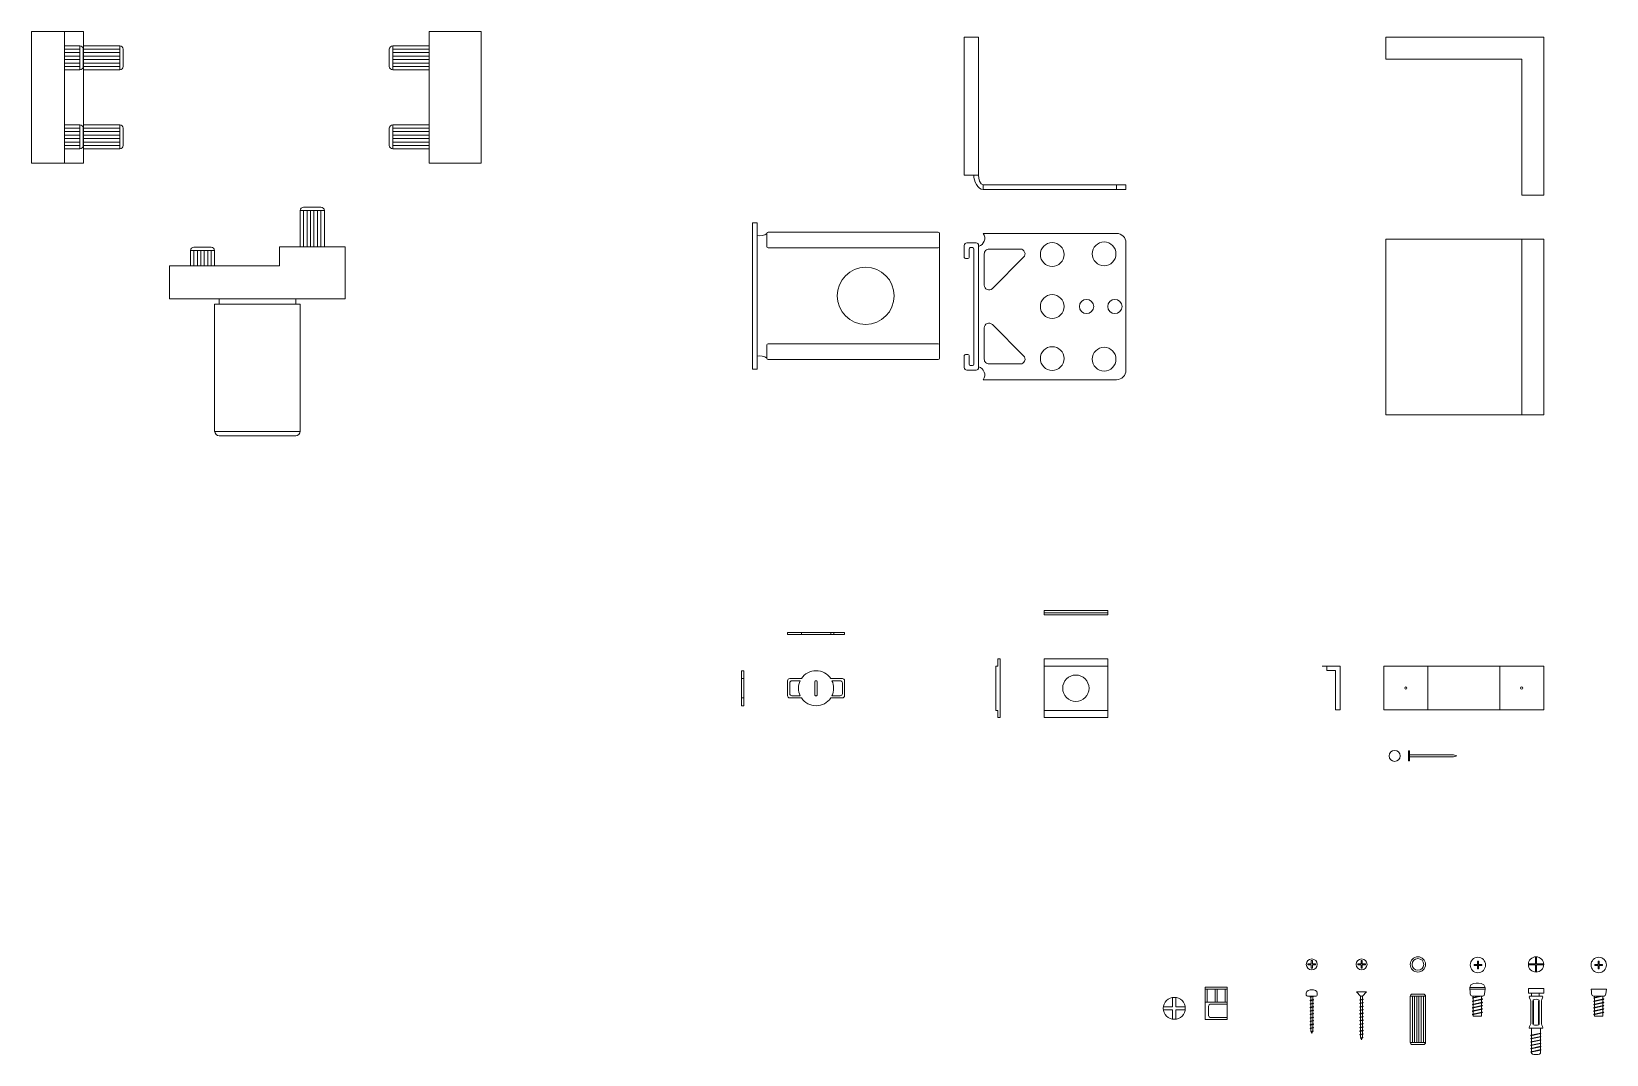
# Model space of a CAD drawing. Header units: millimetres. Extents: x 2339 to 3530, y 1636 to 3456.
# Drawn here: x 2445.4 to 2517.2, y 2128.6 to 2175.2 of the extents above; entities that cross this region are included whole.
import ezdxf

# ---------------------------------------------------------------- set-up
doc = ezdxf.new("R2010")
doc.units = ezdxf.units.MM
for name, color, linetype, lineweight in [('A-FURN', 8, 'Continuous', 18), ('STRUTTURA', 4, 'Continuous', 18), ('viti', 2, 'Continuous', 18)]:
    doc.layers.add(name, color=color, linetype=linetype, lineweight=lineweight)

# ---------------------------------------------------------------- blocks, each defined once
blk = doc.blocks.new('weg')
at = {"layer": 'viti'}
for p, q in [((2744.844, 1011.151), (2743.844, 1011.151)), ((2743.844, 1011.151), (2743.844, 1009.677)), ((2744.844, 1011.06), (2743.844, 1011.06)), ((2743.934, 1010.458), (2743.934, 1011.06)), ((2744.299, 1010.458), (2744.299, 1011.06)), ((2744.389, 1011.06), (2744.389, 1010.458)), ((2744.754, 1010.458), (2744.754, 1011.06)), ((2744.844, 1009.677), (2744.844, 1011.151)), ((2744.844, 1011.151), (2744.844, 1011.06)), ((2743.844, 1010.458), (2744.844, 1010.458)), ((2743.996, 1009.84), (2743.993, 1010.285)), ((2744.075, 1010.367), (2744.844, 1010.367)), ((2743.844, 1009.677), (2744.844, 1009.677)), ((2744.074, 1009.767), (2744.844, 1009.767))]:
    blk.add_line(p, q, dxfattribs=at)
for points in [[(2743.993, 1010.285), (2743.992, 1010.324), (2744.036, 1010.367), (2744.075, 1010.367)], [(2744.075, 1009.767), (2744.036, 1009.767), (2743.993, 1009.811), (2743.996, 1009.85)]]:
    blk.add_open_spline(points, degree=3, dxfattribs=at)

msp = doc.modelspace()

# ---------------------------------------------------------------- linework, layer by layer
at = {"layer": 'STRUTTURA'}
for p, q in [((2463.56, 2175.239), (2463.56, 2169.239)), ((2465.931, 2175.239), (2463.56, 2175.239)), ((2465.931, 2169.239), (2465.931, 2175.239)), ((2487.958, 2174.978), (2488.608, 2174.978)), ((2487.958, 2174.978), (2487.958, 2168.691)), ((2488.391, 2174.978), (2488.608, 2174.978)), ((2488.608, 2174.978), (2488.608, 2168.691)), ((2507.169, 2174.978), (2514.369, 2174.978)), ((2447.641, 2174.591), (2446.935, 2174.591)), ((2446.935, 2174.434), (2447.641, 2174.434)), ((2447.641, 2174.434), (2446.935, 2174.434)), ((2447.641, 2174.276), (2446.935, 2174.276)), ((2446.935, 2174.276), (2447.641, 2174.276)), ((2446.935, 2174.118), (2447.641, 2174.118)), ((2447.641, 2174.118), (2446.935, 2174.118)), ((2447.641, 2174.591), (2447.641, 2173.488)), ((2449.462, 2174.591), (2447.807, 2174.591)), ((2449.462, 2174.434), (2447.807, 2174.434)), ((2447.807, 2174.276), (2449.462, 2174.276)), ((2449.462, 2174.118), (2447.807, 2174.118)), ((2449.462, 2174.591), (2449.462, 2173.488)), ((2449.619, 2173.648), (2449.619, 2174.434)), ((2449.619, 2174.434), (2449.619, 2174.434)), ((2461.747, 2174.431), (2461.747, 2173.645)), ((2461.905, 2173.488), (2461.905, 2174.591)), ((2461.905, 2174.591), (2463.56, 2174.591)), ((2463.56, 2174.434), (2461.905, 2174.434)), ((2461.905, 2174.276), (2463.56, 2174.276)), ((2463.56, 2174.118), (2461.905, 2174.118)), ((2447.641, 2173.961), (2446.935, 2173.961)), ((2446.935, 2173.961), (2447.641, 2173.961)), ((2446.935, 2173.803), (2447.641, 2173.803)), ((2447.641, 2173.803), (2446.935, 2173.803)), ((2447.641, 2173.645), (2446.935, 2173.645)), ((2446.935, 2173.645), (2447.641, 2173.645)), ((2447.641, 2173.488), (2446.935, 2173.488)), ((2447.807, 2173.961), (2449.462, 2173.961)), ((2449.462, 2173.803), (2447.807, 2173.803)), ((2447.807, 2173.645), (2449.462, 2173.645)), ((2449.462, 2173.488), (2447.807, 2173.488)), ((2461.747, 2173.645), (2461.747, 2173.645)), ((2461.905, 2173.961), (2463.56, 2173.961)), ((2463.56, 2173.803), (2461.905, 2173.803)), ((2461.905, 2173.645), (2463.56, 2173.645)), ((2461.905, 2173.488), (2463.56, 2173.488)), ((2447.641, 2170.991), (2446.935, 2170.991)), ((2446.935, 2170.834), (2447.641, 2170.834)), ((2447.641, 2170.834), (2446.935, 2170.834)), ((2447.641, 2170.676), (2446.935, 2170.676)), ((2446.935, 2170.676), (2447.641, 2170.676)), ((2446.935, 2170.518), (2447.641, 2170.518)), ((2447.641, 2170.518), (2446.935, 2170.518)), ((2447.641, 2170.991), (2447.641, 2169.888)), ((2447.798, 2170.048), (2447.798, 2170.834)), ((2447.798, 2170.834), (2447.798, 2170.834)), ((2449.462, 2170.991), (2447.807, 2170.991)), ((2449.462, 2170.834), (2447.807, 2170.834)), ((2447.807, 2170.676), (2449.462, 2170.676)), ((2449.462, 2170.518), (2447.807, 2170.518)), ((2449.462, 2170.991), (2449.462, 2169.888)), ((2449.619, 2170.048), (2449.619, 2170.834)), ((2449.619, 2170.834), (2449.619, 2170.834)), ((2461.747, 2170.831), (2461.747, 2170.045)), ((2461.905, 2169.888), (2461.905, 2170.991)), ((2461.905, 2170.991), (2463.56, 2170.991)), ((2463.56, 2170.834), (2461.905, 2170.834)), ((2461.905, 2170.676), (2463.56, 2170.676)), ((2463.56, 2170.518), (2461.905, 2170.518)), ((2447.641, 2170.361), (2446.935, 2170.361)), ((2446.935, 2170.361), (2447.641, 2170.361)), ((2446.935, 2170.203), (2447.641, 2170.203)), ((2447.641, 2170.203), (2446.935, 2170.203)), ((2447.641, 2170.045), (2446.935, 2170.045)), ((2446.935, 2170.045), (2447.641, 2170.045)), ((2447.641, 2169.888), (2446.935, 2169.888)), ((2447.807, 2170.361), (2449.462, 2170.361)), ((2449.462, 2170.203), (2447.807, 2170.203)), ((2447.807, 2170.045), (2449.462, 2170.045)), ((2449.462, 2169.888), (2447.807, 2169.888)), ((2461.747, 2170.045), (2461.747, 2170.045)), ((2461.905, 2170.361), (2463.56, 2170.361)), ((2463.56, 2170.203), (2461.905, 2170.203)), ((2461.905, 2170.045), (2463.56, 2170.045)), ((2461.905, 2169.888), (2463.56, 2169.888)), ((2447.807, 2169.239), (2445.435, 2169.239)), ((2463.56, 2169.239), (2465.931, 2169.239)), ((2488.608, 2168.691), (2487.958, 2168.691)), ((2488.824, 2168.258), (2495.327, 2168.258)), ((2488.824, 2168.041), (2488.824, 2168.258)), ((2488.824, 2168.041), (2495.327, 2168.041)), ((2494.894, 2168.041), (2494.894, 2168.258)), ((2495.327, 2168.041), (2495.327, 2168.258)), ((2457.681, 2167.082), (2458.785, 2167.082)), ((2457.681, 2167.082), (2457.681, 2165.427)), ((2458.624, 2167.239), (2457.839, 2167.239)), ((2457.839, 2167.239), (2457.839, 2167.239)), ((2457.839, 2167.082), (2457.839, 2165.427)), ((2457.996, 2165.427), (2457.996, 2167.082)), ((2458.154, 2167.082), (2458.154, 2165.427)), ((2458.312, 2165.427), (2458.312, 2167.082)), ((2458.469, 2167.082), (2458.469, 2165.427)), ((2458.627, 2165.427), (2458.627, 2167.082)), ((2458.785, 2167.082), (2458.785, 2165.427)), ((2478.305, 2166.529), (2478.522, 2166.529)), ((2478.305, 2159.861), (2478.305, 2166.529)), ((2478.305, 2166.529), (2478.522, 2166.529)), ((2478.522, 2166.529), (2478.522, 2159.861)), ((2453.624, 2165.418), (2452.839, 2165.418)), ((2452.839, 2165.418), (2452.839, 2165.418)), ((2459.733, 2165.427), (2456.733, 2165.427)), ((2456.733, 2165.427), (2456.733, 2164.555)), ((2459.733, 2165.427), (2459.733, 2163.055)), ((2479.009, 2166.096), (2486.77, 2166.096)), ((2486.824, 2166.041), (2486.824, 2163.195)), ((2487.958, 2164.945), (2487.958, 2165.5)), ((2488.499, 2165.608), (2488.066, 2165.608)), ((2488.499, 2165.608), (2488.066, 2165.608)), ((2488.608, 2159.915), (2488.608, 2165.5)), ((2494.894, 2166.041), (2488.824, 2166.041)), ((2495.327, 2162.708), (2495.327, 2165.608)), ((2507.169, 2165.778), (2507.169, 2157.778)), ((2507.169, 2165.778), (2514.369, 2165.778)), ((2514.369, 2157.778), (2514.369, 2165.778)), ((2452.681, 2165.261), (2453.784, 2165.261)), ((2452.681, 2165.261), (2452.681, 2164.555)), ((2452.839, 2165.261), (2452.839, 2164.555)), ((2452.996, 2164.555), (2452.996, 2165.261)), ((2453.154, 2165.261), (2453.154, 2164.555)), ((2453.312, 2164.555), (2453.312, 2165.261)), ((2453.469, 2165.261), (2453.469, 2164.555)), ((2453.627, 2164.555), (2453.627, 2165.261)), ((2453.784, 2165.261), (2453.784, 2164.555)), ((2488.12, 2164.891), (2488.012, 2164.891)), ((2488.012, 2164.891), (2488.12, 2164.891)), ((2488.175, 2164.945), (2488.175, 2165.338)), ((2488.229, 2165.392), (2488.337, 2165.392)), ((2488.391, 2160.077), (2488.391, 2165.338)), ((2456.733, 2164.555), (2451.733, 2164.555)), ((2453.784, 2162.816), (2457.681, 2162.816)), ((2453.784, 2162.816), (2453.784, 2157.016)), ((2453.984, 2162.816), (2453.984, 2163.055)), ((2454.432, 2163.055), (2457.033, 2163.055)), ((2457.481, 2162.816), (2457.481, 2163.055)), ((2486.824, 2160.348), (2486.824, 2163.195)), ((2495.327, 2162.708), (2495.327, 2159.807)), ((2487.958, 2160.47), (2487.958, 2159.915)), ((2488.12, 2160.524), (2488.012, 2160.524)), ((2488.012, 2160.524), (2488.12, 2160.524)), ((2488.175, 2160.47), (2488.175, 2160.077)), ((2478.305, 2159.861), (2478.522, 2159.861)), ((2478.522, 2159.861), (2478.305, 2159.861)), ((2479.009, 2160.294), (2486.77, 2160.294)), ((2488.499, 2159.807), (2488.066, 2159.807)), ((2488.499, 2159.807), (2488.066, 2159.807)), ((2488.229, 2160.023), (2488.337, 2160.023)), ((2494.894, 2159.374), (2488.824, 2159.374)), ((2507.169, 2157.778), (2514.369, 2157.778)), ((2453.784, 2157.016), (2457.681, 2157.016)), ((2453.984, 2156.816), (2457.481, 2156.816)), ((2491.591, 2148.855), (2494.495, 2148.855)), ((2491.591, 2148.855), (2491.591, 2148.655)), ((2491.591, 2148.755), (2494.495, 2148.755)), ((2494.495, 2148.655), (2491.591, 2148.655)), ((2494.495, 2148.855), (2494.495, 2148.655)), ((2489.491, 2146.323), (2489.391, 2146.323)), ((2489.591, 2146.655), (2489.491, 2146.655)), ((2489.491, 2146.655), (2489.491, 2146.323)), ((2491.591, 2146.323), (2491.591, 2144.306)), ((2504.872, 2146.323), (2504.272, 2146.323)), ((2504.485, 2146.323), (2504.485, 2146.123)), ((2507.085, 2146.323), (2514.369, 2146.323)), ((2507.085, 2144.323), (2507.085, 2146.323)), ((2509.085, 2146.323), (2509.085, 2144.323)), ((2512.369, 2146.323), (2512.369, 2144.323)), ((2514.369, 2146.323), (2514.369, 2144.323)), ((2480.001, 2145.759), (2480.535, 2145.759)), ((2480.101, 2145.659), (2480.479, 2145.659)), ((2481.151, 2145.315), (2481.151, 2145.629)), ((2481.151, 2145.315), (2481.151, 2145.001)), ((2482.401, 2145.759), (2481.866, 2145.759)), ((2482.301, 2145.659), (2481.923, 2145.659)), ((2480.001, 2144.871), (2480.535, 2144.871)), ((2480.101, 2144.971), (2480.479, 2144.971)), ((2482.401, 2144.871), (2481.866, 2144.871)), ((2482.301, 2144.971), (2481.923, 2144.971)), ((2489.491, 2144.306), (2489.391, 2144.306)), ((2489.491, 2144.306), (2489.491, 2143.975)), ((2489.491, 2143.975), (2489.591, 2143.975)), ((2514.369, 2144.323), (2507.085, 2144.323))]:
    msp.add_line(p, q, dxfattribs=at)
msp.add_lwpolyline([(2447.807, 2175.239), (2447.807, 2169.239), (2445.435, 2169.239), (2445.435, 2175.239)], close=True, dxfattribs=at)
for points in [[(2446.935, 2169.239), (2446.935, 2175.239)], [(2507.169, 2174.978), (2507.169, 2173.978), (2513.369, 2173.978)], [(2514.369, 2174.978), (2514.369, 2167.778), (2513.369, 2167.778), (2513.369, 2173.978)], [(2447.798, 2174.434), (2447.798, 2173.648)], [(2446.935, 2169.239), (2445.435, 2169.239)], [(2459.733, 2165.427), (2456.733, 2165.427)], [(2478.955, 2166.041), (2478.955, 2165.432)], [(2514.369, 2165.778), (2513.369, 2165.778), (2513.369, 2157.778), (2514.369, 2157.778)], [(2486.77, 2165.378), (2479.009, 2165.378)], [(2451.733, 2164.555), (2451.733, 2163.055)], [(2451.733, 2163.055), (2459.733, 2163.055)], [(2457.681, 2162.816), (2457.681, 2157.016)], [(2478.955, 2160.957), (2478.955, 2160.348)], [(2486.77, 2161.011), (2479.009, 2161.011)], [(2479.901, 2147.759), (2479.901, 2147.859), (2482.501, 2147.859), (2482.501, 2147.759)], [(2482.501, 2147.759), (2479.901, 2147.759)], [(2480.535, 2147.759), (2480.535, 2147.859)], [(2481.866, 2147.759), (2481.866, 2147.859)], [(2482.007, 2147.759), (2482.007, 2147.859)], [(2482.007, 2147.859), (2482.007, 2147.759)], [(2477.901, 2144.515), (2477.801, 2144.515), (2477.801, 2146.115), (2477.901, 2146.115)], [(2477.901, 2146.115), (2477.901, 2144.515)], [(2489.391, 2146.323), (2489.391, 2144.306)], [(2489.591, 2146.655), (2489.591, 2143.975)], [(2494.495, 2146.323), (2491.591, 2146.323), (2491.591, 2146.655), (2494.495, 2146.655), (2494.495, 2144.306), (2491.591, 2144.306), (2491.591, 2143.975), (2494.495, 2143.975), (2494.495, 2145.315)], [(2505.085, 2144.323), (2505.085, 2146.323), (2504.485, 2146.323)], [(2504.485, 2146.123), (2504.885, 2146.123)], [(2504.885, 2146.123), (2504.885, 2144.323), (2505.085, 2144.323)], [(2477.901, 2145.759), (2477.801, 2145.759)], [(2479.901, 2145.659), (2479.901, 2144.971)], [(2480.001, 2145.559), (2480.001, 2145.071)], [(2481.181, 2145.659), (2481.221, 2145.659)], [(2481.251, 2145.315), (2481.251, 2145.629)], [(2481.251, 2145.315), (2481.251, 2145.001)], [(2482.401, 2145.559), (2482.401, 2145.071)], [(2482.501, 2145.659), (2482.501, 2144.971)], [(2477.901, 2144.871), (2477.801, 2144.871)], [(2481.181, 2144.971), (2481.221, 2144.971)]]:
    msp.add_lwpolyline(points, dxfattribs=at)
for points in [[(2488.867, 2163.682), (2488.867, 2165.108, -0.414214), (2489.083, 2165.324), (2490.509, 2165.324, -0.668179), (2490.662, 2164.954), (2489.236, 2163.529, -0.668179)], [(2488.867, 2161.734), (2488.867, 2160.308, 0.414214), (2489.083, 2160.091), (2490.509, 2160.091, 0.668179), (2490.662, 2160.461), (2489.236, 2161.887, 0.668179)]]:
    msp.add_lwpolyline(points, format="xyb", close=True, dxfattribs=at)
for centre, radius in [((2491.967, 2165.078), 0.541), ((2494.33, 2165.108), 0.541), ((2483.464, 2163.195), 1.299), ((2491.967, 2162.708), 0.541), ((2491.967, 2160.337), 0.541), ((2494.33, 2160.308), 0.541), ((2508.085, 2145.323), 0.05), ((2513.369, 2145.323), 0.05)]:
    msp.add_circle(centre, radius, dxfattribs=at)
for centre, radius, start, end in [((2478.625, 2166.46), 0.533, 258.85157, 308.25979), ((2488.499, 2165.825), 0.39, 286.09388, 33.68056), ((2494.894, 2165.608), 0.433, 0, 90), ((2493.53, 2162.708), 0.325, 0, 180), ((2493.53, 2162.708), 0.325, 180, 0), ((2494.822, 2162.708), 0.325, 0, 180), ((2494.822, 2162.708), 0.325, 180, 0), ((2478.625, 2159.93), 0.533, 51.73938, 101.14869), ((2488.499, 2159.59), 0.39, 326.31944, 73.90612), ((2494.894, 2159.807), 0.433, 270, 0), ((2481.201, 2145.315), 0.8, 33.72971, 146.27029), ((2481.201, 2145.315), 0.8, 154.51494, 205.48506), ((2481.201, 2145.315), 0.8, 334.51494, 25.48506), ((2493.043, 2145.315), 0.6, 0, 180), ((2493.043, 2145.315), 0.6, 180, 0), ((2481.201, 2145.315), 0.8, 198.20996, 205.48506), ((2481.201, 2145.315), 0.8, 213.72971, 326.27029), ((2481.201, 2145.315), 0.8, 334.51494, 341.79004)]:
    msp.add_arc(centre, radius, start, end, dxfattribs=at)
for points in [[(2447.798, 2174.434), (2447.798, 2174.508), (2447.715, 2174.591), (2447.641, 2174.591)], [(2449.619, 2174.434), (2449.619, 2174.508), (2449.536, 2174.591), (2449.462, 2174.591)], [(2461.905, 2174.591), (2461.83, 2174.591), (2461.747, 2174.506), (2461.747, 2174.431)], [(2447.641, 2173.488), (2447.716, 2173.488), (2447.798, 2173.573), (2447.798, 2173.648)], [(2449.462, 2173.488), (2449.537, 2173.488), (2449.619, 2173.573), (2449.619, 2173.648)], [(2461.747, 2173.645), (2461.747, 2173.571), (2461.831, 2173.488), (2461.905, 2173.488)], [(2447.798, 2170.834), (2447.798, 2170.908), (2447.715, 2170.991), (2447.641, 2170.991)], [(2449.619, 2170.834), (2449.619, 2170.908), (2449.536, 2170.991), (2449.462, 2170.991)], [(2461.905, 2170.991), (2461.83, 2170.991), (2461.747, 2170.906), (2461.747, 2170.831)], [(2447.641, 2169.888), (2447.716, 2169.888), (2447.798, 2169.973), (2447.798, 2170.048)], [(2449.462, 2169.888), (2449.537, 2169.888), (2449.619, 2169.973), (2449.619, 2170.048)], [(2461.747, 2170.045), (2461.747, 2169.971), (2461.831, 2169.888), (2461.905, 2169.888)], [(2488.824, 2168.041), (2488.564, 2168.041), (2488.391, 2168.431), (2488.391, 2168.691)], [(2488.824, 2168.258), (2488.663, 2168.258), (2488.608, 2168.53), (2488.608, 2168.691)], [(2457.839, 2167.239), (2457.764, 2167.239), (2457.681, 2167.156), (2457.681, 2167.082)], [(2458.785, 2167.082), (2458.785, 2167.157), (2458.699, 2167.239), (2458.624, 2167.239)], [(2452.839, 2165.418), (2452.764, 2165.418), (2452.681, 2165.335), (2452.681, 2165.261)], [(2453.784, 2165.261), (2453.784, 2165.336), (2453.699, 2165.418), (2453.624, 2165.418)], [(2478.955, 2166.041), (2478.955, 2166.067), (2478.984, 2166.096), (2479.009, 2166.096)], [(2479.009, 2165.378), (2478.984, 2165.378), (2478.955, 2165.407), (2478.955, 2165.432)], [(2486.824, 2166.041), (2486.824, 2166.067), (2486.796, 2166.096), (2486.77, 2166.096)], [(2486.77, 2165.378), (2486.796, 2165.378), (2486.824, 2165.407), (2486.824, 2165.432)], [(2488.066, 2165.608), (2488.015, 2165.608), (2487.958, 2165.551), (2487.958, 2165.5)], [(2488.608, 2165.5), (2488.608, 2165.551), (2488.55, 2165.608), (2488.499, 2165.608)], [(2488.012, 2164.891), (2487.987, 2164.891), (2487.958, 2164.92), (2487.958, 2164.945)], [(2488.175, 2164.945), (2488.175, 2164.92), (2488.146, 2164.891), (2488.12, 2164.891)], [(2488.175, 2165.338), (2488.175, 2165.363), (2488.203, 2165.392), (2488.229, 2165.392)], [(2488.391, 2165.338), (2488.391, 2165.363), (2488.363, 2165.392), (2488.337, 2165.392)], [(2478.955, 2160.957), (2478.955, 2160.983), (2478.984, 2161.011), (2479.009, 2161.011)], [(2486.824, 2160.957), (2486.824, 2160.983), (2486.796, 2161.011), (2486.77, 2161.011)], [(2488.012, 2160.524), (2487.987, 2160.524), (2487.958, 2160.496), (2487.958, 2160.47)], [(2488.175, 2160.47), (2488.175, 2160.496), (2488.146, 2160.524), (2488.12, 2160.524)], [(2479.009, 2160.294), (2478.984, 2160.294), (2478.955, 2160.323), (2478.955, 2160.348)], [(2486.77, 2160.294), (2486.796, 2160.294), (2486.824, 2160.323), (2486.824, 2160.348)], [(2488.066, 2159.807), (2488.015, 2159.807), (2487.958, 2159.864), (2487.958, 2159.915)], [(2488.175, 2160.077), (2488.175, 2160.052), (2488.203, 2160.023), (2488.229, 2160.023)], [(2488.391, 2160.077), (2488.391, 2160.052), (2488.363, 2160.023), (2488.337, 2160.023)], [(2488.608, 2159.915), (2488.608, 2159.864), (2488.55, 2159.807), (2488.499, 2159.807)], [(2453.984, 2156.816), (2453.89, 2156.816), (2453.784, 2156.922), (2453.784, 2157.016)], [(2457.481, 2156.816), (2457.575, 2156.816), (2457.681, 2156.922), (2457.681, 2157.016)], [(2479.901, 2145.659), (2479.901, 2145.706), (2479.954, 2145.759), (2480.001, 2145.759)], [(2480.001, 2145.559), (2480.001, 2145.606), (2480.054, 2145.659), (2480.101, 2145.659)], [(2481.181, 2145.659), (2481.167, 2145.659), (2481.151, 2145.643), (2481.151, 2145.629)], [(2481.221, 2145.659), (2481.235, 2145.659), (2481.251, 2145.643), (2481.251, 2145.629)], [(2482.401, 2145.559), (2482.401, 2145.606), (2482.348, 2145.659), (2482.301, 2145.659)], [(2482.501, 2145.659), (2482.501, 2145.706), (2482.448, 2145.759), (2482.401, 2145.759)], [(2479.901, 2144.971), (2479.901, 2144.924), (2479.954, 2144.871), (2480.001, 2144.871)], [(2480.001, 2145.071), (2480.001, 2145.024), (2480.054, 2144.971), (2480.101, 2144.971)], [(2481.181, 2144.971), (2481.167, 2144.971), (2481.151, 2144.987), (2481.151, 2145.001)], [(2481.221, 2144.971), (2481.235, 2144.971), (2481.251, 2144.987), (2481.251, 2145.001)], [(2482.401, 2145.071), (2482.401, 2145.024), (2482.348, 2144.971), (2482.301, 2144.971)], [(2482.501, 2144.971), (2482.501, 2144.924), (2482.448, 2144.871), (2482.401, 2144.871)]]:
    msp.add_open_spline(points, degree=3, dxfattribs=at)
at = {"layer": 'viti'}
for p, q in [((2508.207, 2142.004), (2508.207, 2142.462)), ((2510.257, 2142.283), (2510.407, 2142.233)), ((2510.257, 2142.183), (2510.407, 2142.233)), ((2503.623, 2132.754), (2503.773, 2132.754)), ((2503.773, 2132.704), (2503.623, 2132.704)), ((2503.773, 2132.904), (2503.773, 2132.754)), ((2503.773, 2132.704), (2503.773, 2132.554)), ((2503.823, 2132.904), (2503.823, 2132.754)), ((2503.823, 2132.754), (2503.973, 2132.754)), ((2503.823, 2132.704), (2503.823, 2132.554)), ((2503.973, 2132.704), (2503.823, 2132.704)), ((2505.892, 2132.754), (2506.042, 2132.754)), ((2505.892, 2132.704), (2506.042, 2132.704)), ((2506.042, 2132.904), (2506.042, 2132.754)), ((2506.042, 2132.704), (2506.042, 2132.554)), ((2506.092, 2132.904), (2506.092, 2132.754)), ((2506.092, 2132.754), (2506.242, 2132.754)), ((2506.092, 2132.704), (2506.242, 2132.704)), ((2506.092, 2132.704), (2506.092, 2132.554)), ((2511.196, 2132.729), (2511.346, 2132.729)), ((2511.346, 2132.879), (2511.346, 2132.729)), ((2511.346, 2132.679), (2511.346, 2132.529)), ((2511.396, 2132.879), (2511.396, 2132.729)), ((2511.396, 2132.729), (2511.546, 2132.729)), ((2511.396, 2132.679), (2511.396, 2132.529)), ((2513.671, 2132.754), (2513.995, 2132.754)), ((2513.671, 2132.704), (2513.995, 2132.704)), ((2513.995, 2133.078), (2513.995, 2132.754)), ((2513.995, 2132.704), (2513.995, 2132.379)), ((2514.045, 2133.078), (2514.045, 2132.754)), ((2514.045, 2132.754), (2514.369, 2132.754)), ((2514.045, 2132.704), (2514.369, 2132.704)), ((2514.045, 2132.704), (2514.045, 2132.379)), ((2516.702, 2132.729), (2516.852, 2132.729)), ((2516.852, 2132.879), (2516.852, 2132.729)), ((2516.852, 2132.679), (2516.852, 2132.529)), ((2516.902, 2132.879), (2516.902, 2132.729)), ((2516.902, 2132.729), (2517.052, 2132.729)), ((2516.902, 2132.679), (2516.902, 2132.529)), ((2510.996, 2131.603), (2510.996, 2131.685)), ((2510.996, 2131.685), (2511.696, 2131.685)), ((2511.696, 2131.685), (2511.696, 2131.603)), ((2497.455, 2131.223), (2497.455, 2130.803)), ((2497.605, 2131.223), (2497.605, 2130.803)), ((2503.548, 2131.426), (2503.548, 2131.326)), ((2503.598, 2131.276), (2503.998, 2131.276)), ((2503.838, 2131.276), (2503.727, 2131.252)), ((2503.87, 2131.263), (2503.727, 2131.232)), ((2503.87, 2131.124), (2503.727, 2131.094)), ((2503.87, 2131.104), (2503.727, 2131.074)), ((2503.87, 2130.966), (2503.727, 2130.936)), ((2503.87, 2130.946), (2503.727, 2130.916)), ((2503.798, 2131.276), (2503.748, 2131.276)), ((2504.048, 2131.426), (2504.048, 2131.326)), ((2506.017, 2131.276), (2505.837, 2131.486)), ((2505.837, 2131.486), (2506.296, 2131.486)), ((2506.138, 2131.151), (2505.995, 2131.121)), ((2506.138, 2131.131), (2505.995, 2131.101)), ((2506.138, 2130.993), (2505.995, 2130.963)), ((2506.138, 2130.973), (2505.995, 2130.943)), ((2506.017, 2131.276), (2506.117, 2131.276)), ((2506.296, 2131.486), (2506.117, 2131.276)), ((2508.285, 2131.276), (2508.985, 2131.276)), ((2508.285, 2131.276), (2508.285, 2129.176)), ((2508.385, 2131.376), (2508.368, 2131.376)), ((2508.883, 2131.376), (2508.385, 2131.376)), ((2508.385, 2131.276), (2508.385, 2129.176)), ((2508.485, 2129.176), (2508.485, 2131.276)), ((2508.585, 2131.276), (2508.585, 2129.176)), ((2508.685, 2129.176), (2508.685, 2131.276)), ((2508.785, 2131.276), (2508.785, 2129.176)), ((2508.885, 2129.176), (2508.885, 2131.276)), ((2508.985, 2131.276), (2508.985, 2129.176)), ((2510.997, 2131.6), (2511.696, 2131.6)), ((2511.104, 2131.276), (2511.589, 2131.276)), ((2511.422, 2131.276), (2511.123, 2131.212)), ((2511.515, 2131.276), (2511.123, 2131.192)), ((2511.57, 2131.157), (2511.123, 2131.061)), ((2511.57, 2131.137), (2511.123, 2131.041)), ((2511.57, 2131.007), (2511.123, 2130.911)), ((2511.57, 2130.986), (2511.123, 2130.891)), ((2511.154, 2131.276), (2511.154, 2130.396)), ((2511.154, 2131.198), (2511.154, 2131.068)), ((2511.154, 2131.048), (2511.154, 2130.917)), ((2511.539, 2131.276), (2511.539, 2130.396)), ((2513.67, 2131.626), (2514.37, 2131.626)), ((2513.67, 2131.426), (2513.67, 2131.626)), ((2514.02, 2131.426), (2513.67, 2131.426)), ((2513.777, 2130.026), (2513.777, 2131.076)), ((2513.82, 2131.276), (2513.82, 2131.426)), ((2513.877, 2131.076), (2513.877, 2130.026)), ((2513.907, 2131.076), (2513.907, 2130.026)), ((2514.02, 2131.426), (2514.37, 2131.426)), ((2514.133, 2131.076), (2514.133, 2130.026)), ((2514.163, 2131.276), (2514.163, 2131.426)), ((2514.163, 2131.076), (2514.163, 2130.026)), ((2514.263, 2130.026), (2514.263, 2131.076)), ((2514.37, 2131.426), (2514.37, 2131.626)), ((2516.634, 2131.276), (2517.12, 2131.276)), ((2516.952, 2131.276), (2516.654, 2131.212)), ((2517.046, 2131.276), (2516.654, 2131.192)), ((2517.1, 2131.157), (2516.654, 2131.061)), ((2517.1, 2131.137), (2516.654, 2131.041)), ((2517.1, 2131.007), (2516.654, 2130.911)), ((2517.1, 2130.986), (2516.654, 2130.891)), ((2516.684, 2131.276), (2516.684, 2130.396)), ((2516.684, 2131.198), (2516.684, 2131.068)), ((2516.684, 2131.048), (2516.684, 2130.917)), ((2517.07, 2131.276), (2517.07, 2130.396)), ((2497.036, 2130.803), (2497.455, 2130.803)), ((2497.036, 2130.653), (2497.455, 2130.653)), ((2497.455, 2130.653), (2497.455, 2130.234)), ((2497.605, 2130.803), (2498.024, 2130.803)), ((2497.605, 2130.653), (2498.024, 2130.653)), ((2497.605, 2130.653), (2497.605, 2130.234)), ((2503.87, 2130.808), (2503.727, 2130.778)), ((2503.87, 2130.788), (2503.727, 2130.758)), ((2503.87, 2130.65), (2503.727, 2130.619)), ((2503.87, 2130.63), (2503.727, 2130.599)), ((2503.87, 2130.492), (2503.727, 2130.461)), ((2503.87, 2130.472), (2503.727, 2130.441)), ((2503.87, 2130.334), (2503.727, 2130.303)), ((2503.87, 2130.314), (2503.727, 2130.283)), ((2506.138, 2130.835), (2505.995, 2130.804)), ((2506.138, 2130.815), (2505.995, 2130.784)), ((2506.138, 2130.677), (2505.995, 2130.646)), ((2506.138, 2130.657), (2505.995, 2130.626)), ((2506.138, 2130.519), (2505.995, 2130.488)), ((2506.138, 2130.499), (2505.995, 2130.468)), ((2506.138, 2130.361), (2505.995, 2130.33)), ((2506.138, 2130.341), (2505.995, 2130.31)), ((2511.57, 2130.856), (2511.123, 2130.76)), ((2511.57, 2130.836), (2511.123, 2130.74)), ((2511.57, 2130.706), (2511.123, 2130.61)), ((2511.57, 2130.686), (2511.123, 2130.59)), ((2511.57, 2130.555), (2511.123, 2130.459)), ((2511.57, 2130.535), (2511.123, 2130.439)), ((2511.154, 2130.897), (2511.154, 2130.767)), ((2511.154, 2130.747), (2511.154, 2130.616)), ((2511.154, 2130.596), (2511.154, 2130.466)), ((2511.174, 2130.376), (2511.519, 2130.376)), ((2517.1, 2130.856), (2516.654, 2130.76)), ((2517.1, 2130.836), (2516.654, 2130.74)), ((2517.1, 2130.706), (2516.654, 2130.61)), ((2517.1, 2130.686), (2516.654, 2130.59)), ((2517.1, 2130.555), (2516.654, 2130.459)), ((2517.1, 2130.535), (2516.654, 2130.439)), ((2516.684, 2130.897), (2516.684, 2130.767)), ((2516.684, 2130.747), (2516.684, 2130.616)), ((2516.704, 2130.376), (2517.05, 2130.376)), ((2503.87, 2130.176), (2503.727, 2130.145)), ((2503.87, 2130.156), (2503.727, 2130.125)), ((2503.87, 2130.017), (2503.727, 2129.987)), ((2503.87, 2129.997), (2503.727, 2129.967)), ((2503.87, 2129.859), (2503.727, 2129.829)), ((2503.87, 2129.839), (2503.727, 2129.809)), ((2503.748, 2129.726), (2503.764, 2129.679)), ((2503.852, 2129.697), (2503.752, 2129.676)), ((2503.852, 2129.677), (2503.752, 2129.656)), ((2503.77, 2129.66), (2503.798, 2129.576)), ((2503.831, 2129.673), (2503.798, 2129.576)), ((2503.848, 2129.726), (2503.838, 2129.694)), ((2506.138, 2130.202), (2505.995, 2130.172)), ((2506.138, 2130.182), (2505.995, 2130.152)), ((2506.138, 2130.044), (2505.995, 2130.014)), ((2506.138, 2130.024), (2505.995, 2129.994)), ((2506.138, 2129.886), (2505.995, 2129.856)), ((2506.138, 2129.866), (2505.995, 2129.836)), ((2506.138, 2129.728), (2505.995, 2129.697)), ((2506.138, 2129.708), (2505.995, 2129.677)), ((2506.138, 2129.57), (2505.995, 2129.539)), ((2506.138, 2129.55), (2505.995, 2129.519)), ((2514.239, 2129.598), (2513.79, 2129.502)), ((2514.239, 2129.578), (2513.79, 2129.482)), ((2513.82, 2129.826), (2513.82, 2129.508)), ((2514.22, 2129.825), (2514.219, 2129.594)), ((2514.219, 2129.574), (2514.219, 2129.444)), ((2506.017, 2129.436), (2506.032, 2129.389)), ((2506.12, 2129.408), (2506.02, 2129.386)), ((2506.12, 2129.388), (2506.02, 2129.366)), ((2506.039, 2129.37), (2506.067, 2129.286)), ((2506.099, 2129.383), (2506.067, 2129.286)), ((2506.117, 2129.436), (2506.106, 2129.405)), ((2508.285, 2129.176), (2508.985, 2129.176)), ((2508.883, 2129.076), (2508.385, 2129.076)), ((2514.238, 2129.148), (2513.788, 2129.052)), ((2514.238, 2129.128), (2513.788, 2129.032)), ((2514.238, 2128.998), (2513.788, 2128.902)), ((2514.238, 2128.978), (2513.788, 2128.882)), ((2514.239, 2129.448), (2513.789, 2129.352)), ((2514.238, 2129.428), (2513.789, 2129.332)), ((2514.239, 2129.298), (2513.79, 2129.202)), ((2514.239, 2129.278), (2513.79, 2129.182)), ((2514.239, 2128.848), (2513.79, 2128.751)), ((2514.239, 2128.828), (2513.79, 2128.731)), ((2513.82, 2129.488), (2513.82, 2129.358)), ((2513.82, 2129.338), (2513.82, 2129.208)), ((2513.82, 2129.188), (2513.82, 2129.058)), ((2513.82, 2129.038), (2513.82, 2128.908)), ((2513.82, 2128.888), (2513.82, 2128.758)), ((2514.218, 2128.974), (2514.217, 2128.843)), ((2514.217, 2128.823), (2514.217, 2128.688)), ((2514.218, 2129.274), (2514.218, 2129.144)), ((2514.218, 2129.124), (2514.218, 2128.994)), ((2514.219, 2129.424), (2514.219, 2129.294)), ((2513.82, 2128.738), (2513.82, 2128.688)), ((2514.018, 2128.626), (2513.918, 2128.626)), ((2514.12, 2128.626), (2514.02, 2128.626))]:
    msp.add_line(p, q, dxfattribs=at)
for points in [[(2508.207, 2142.462), (2508.257, 2142.462), (2508.257, 2142.004), (2508.207, 2142.004)], [(2510.257, 2142.283), (2508.257, 2142.283)], [(2510.257, 2142.183), (2508.257, 2142.183)], [(2503.773, 2132.754), (2503.623, 2132.754), (2503.623, 2132.704)], [(2503.823, 2132.754), (2503.823, 2132.904), (2503.773, 2132.904)], [(2503.823, 2132.704), (2503.823, 2132.554), (2503.773, 2132.554)], [(2503.823, 2132.754), (2503.973, 2132.754), (2503.973, 2132.704)], [(2506.042, 2132.754), (2505.892, 2132.754), (2505.892, 2132.704)], [(2506.092, 2132.754), (2506.092, 2132.904), (2506.042, 2132.904)], [(2506.092, 2132.704), (2506.092, 2132.554), (2506.042, 2132.554)], [(2506.092, 2132.754), (2506.242, 2132.754), (2506.242, 2132.704)], [(2511.346, 2132.729), (2511.196, 2132.729), (2511.196, 2132.679)], [(2511.196, 2132.679), (2511.346, 2132.679)], [(2511.396, 2132.729), (2511.396, 2132.879), (2511.346, 2132.879)], [(2511.346, 2132.729), (2511.396, 2132.679), (2511.346, 2132.679), (2511.396, 2132.729)], [(2511.396, 2132.679), (2511.396, 2132.529), (2511.346, 2132.529)], [(2511.396, 2132.729), (2511.546, 2132.729), (2511.546, 2132.679)], [(2511.396, 2132.679), (2511.546, 2132.679)], [(2516.852, 2132.729), (2516.702, 2132.729), (2516.702, 2132.679)], [(2516.702, 2132.679), (2516.852, 2132.679)], [(2516.902, 2132.729), (2516.902, 2132.879), (2516.852, 2132.879)], [(2516.902, 2132.679), (2516.902, 2132.529), (2516.852, 2132.529)], [(2516.902, 2132.729), (2517.052, 2132.729), (2517.052, 2132.679)], [(2516.902, 2132.679), (2517.052, 2132.679)], [(2503.748, 2131.257), (2503.748, 2131.276)], [(2503.748, 2131.098), (2503.748, 2131.237)], [(2503.748, 2130.94), (2503.748, 2131.078)], [(2503.848, 2131.12), (2503.848, 2131.258)], [(2503.848, 2130.962), (2503.848, 2131.1)], [(2503.848, 2130.804), (2503.848, 2130.942)], [(2506.017, 2131.125), (2506.017, 2131.276)], [(2506.017, 2130.967), (2506.017, 2131.105)], [(2506.017, 2130.809), (2506.017, 2130.947)], [(2506.017, 2130.809), (2506.017, 2130.947)], [(2506.117, 2131.147), (2506.117, 2131.276)], [(2506.117, 2130.989), (2506.117, 2131.127)], [(2506.117, 2130.83), (2506.117, 2130.969)], [(2514.02, 2131.276), (2513.727, 2131.276)], [(2514.02, 2131.276), (2514.313, 2131.276)], [(2516.527, 2131.603), (2517.227, 2131.603)], [(2503.748, 2130.782), (2503.748, 2130.92)], [(2503.748, 2130.624), (2503.748, 2130.762)], [(2503.748, 2130.466), (2503.748, 2130.604)], [(2503.748, 2130.308), (2503.748, 2130.446)], [(2503.748, 2130.15), (2503.748, 2130.288)], [(2503.848, 2130.645), (2503.848, 2130.784)], [(2503.848, 2130.487), (2503.848, 2130.625)], [(2503.848, 2130.329), (2503.848, 2130.467)], [(2503.848, 2130.171), (2503.848, 2130.309)], [(2506.017, 2130.651), (2506.017, 2130.789)], [(2506.017, 2130.493), (2506.017, 2130.631)], [(2506.017, 2130.335), (2506.017, 2130.473)], [(2506.017, 2130.176), (2506.017, 2130.315)], [(2506.117, 2130.672), (2506.117, 2130.81)], [(2506.117, 2130.514), (2506.117, 2130.652)], [(2506.117, 2130.356), (2506.117, 2130.494)], [(2506.117, 2130.198), (2506.117, 2130.336)], [(2513.877, 2130.926), (2513.877, 2130.926)], [(2514.163, 2130.926), (2514.163, 2130.926)], [(2503.748, 2129.991), (2503.748, 2130.13)], [(2503.748, 2129.833), (2503.748, 2129.971)], [(2503.748, 2129.726), (2503.748, 2129.813)], [(2503.848, 2130.013), (2503.848, 2130.151)], [(2503.848, 2129.855), (2503.848, 2129.993)], [(2503.848, 2129.726), (2503.848, 2129.835)], [(2506.017, 2130.018), (2506.017, 2130.156)], [(2506.017, 2129.86), (2506.017, 2129.998)], [(2506.017, 2129.702), (2506.017, 2129.84)], [(2506.017, 2129.544), (2506.017, 2129.682)], [(2506.017, 2129.544), (2506.017, 2129.682)], [(2506.017, 2129.436), (2506.017, 2129.524)], [(2506.117, 2130.04), (2506.117, 2130.178)], [(2506.117, 2129.882), (2506.117, 2130.02)], [(2506.117, 2129.723), (2506.117, 2129.862)], [(2506.117, 2129.565), (2506.117, 2129.703)], [(2506.117, 2129.436), (2506.117, 2129.545)], [(2513.727, 2129.826), (2514.02, 2129.826)], [(2514.313, 2129.826), (2514.02, 2129.826)], [(2513.79, 2128.731), (2513.82, 2128.731), (2513.82, 2128.688)]]:
    msp.add_lwpolyline(points, dxfattribs=at)
for centre, radius in [((2507.575, 2142.233), 0.25), ((2503.798, 2132.729), 0.25), ((2506.067, 2132.729), 0.25), ((2508.635, 2132.729), 0.35), ((2508.635, 2132.729), 0.267), ((2511.371, 2132.704), 0.35), ((2514.02, 2132.729), 0.35), ((2516.877, 2132.704), 0.35), ((2497.53, 2130.728), 0.5)]:
    msp.add_circle(centre, radius, dxfattribs=at)
for centre, start, end in [((2511.016, 2131.603), 180, 198.29521), ((2511.676, 2131.603), 341.70479, 0), ((2511.174, 2130.396), 180, 270), ((2511.519, 2130.396), 270, 0)]:
    msp.add_arc(centre, 0.02, start, end, dxfattribs=at)
for points in [[(2511.346, 2131.876), (2511.346, 2131.876), (2510.997, 2131.879), (2510.996, 2131.685)], [(2511.346, 2131.876), (2511.346, 2131.876), (2511.696, 2131.879), (2511.696, 2131.685)], [(2503.548, 2131.426), (2503.548, 2131.523), (2503.701, 2131.576), (2503.798, 2131.576)], [(2503.598, 2131.276), (2503.575, 2131.276), (2503.548, 2131.302), (2503.548, 2131.326)], [(2503.727, 2131.232), (2503.72, 2131.231), (2503.72, 2131.251), (2503.727, 2131.252)], [(2503.727, 2131.074), (2503.72, 2131.072), (2503.72, 2131.092), (2503.727, 2131.094)], [(2504.048, 2131.426), (2504.048, 2131.523), (2503.895, 2131.576), (2503.798, 2131.576)], [(2503.87, 2131.263), (2503.873, 2131.263), (2503.875, 2131.27), (2503.874, 2131.276)], [(2503.87, 2131.104), (2503.876, 2131.106), (2503.876, 2131.126), (2503.87, 2131.124)], [(2503.87, 2130.946), (2503.876, 2130.948), (2503.876, 2130.968), (2503.87, 2130.966)], [(2503.998, 2131.276), (2504.022, 2131.276), (2504.048, 2131.302), (2504.048, 2131.326)], [(2505.995, 2131.101), (2505.989, 2131.099), (2505.989, 2131.119), (2505.995, 2131.121)], [(2505.995, 2130.943), (2505.989, 2130.941), (2505.989, 2130.961), (2505.995, 2130.963)], [(2506.138, 2131.131), (2506.145, 2131.133), (2506.145, 2131.153), (2506.138, 2131.151)], [(2506.138, 2130.973), (2506.145, 2130.974), (2506.145, 2130.995), (2506.138, 2130.993)], [(2508.385, 2131.376), (2508.338, 2131.376), (2508.285, 2131.323), (2508.285, 2131.276)], [(2508.985, 2131.276), (2508.985, 2131.323), (2508.931, 2131.376), (2508.883, 2131.376)], [(2511.104, 2131.276), (2510.991, 2131.276), (2511.033, 2131.49), (2510.997, 2131.597)], [(2511.123, 2131.192), (2511.117, 2131.19), (2511.117, 2131.21), (2511.123, 2131.212)], [(2511.123, 2131.041), (2511.117, 2131.04), (2511.117, 2131.06), (2511.123, 2131.061)], [(2511.57, 2131.137), (2511.576, 2131.138), (2511.576, 2131.158), (2511.57, 2131.157)], [(2511.57, 2130.986), (2511.576, 2130.988), (2511.576, 2131.008), (2511.57, 2131.007)], [(2511.695, 2131.597), (2511.66, 2131.49), (2511.702, 2131.276), (2511.589, 2131.276)], [(2513.777, 2131.076), (2513.777, 2131.145), (2513.658, 2131.276), (2513.727, 2131.276)], [(2514.02, 2131.145), (2513.916, 2131.135), (2513.877, 2131.112), (2513.877, 2131.076)], [(2514.02, 2131.145), (2514.125, 2131.135), (2514.163, 2131.112), (2514.163, 2131.076)], [(2514.263, 2131.076), (2514.263, 2131.145), (2514.382, 2131.276), (2514.313, 2131.276)], [(2516.634, 2131.276), (2516.521, 2131.276), (2516.563, 2131.49), (2516.528, 2131.597)], [(2516.654, 2131.192), (2516.647, 2131.19), (2516.647, 2131.21), (2516.654, 2131.212)], [(2516.654, 2131.041), (2516.647, 2131.04), (2516.647, 2131.06), (2516.654, 2131.061)], [(2517.1, 2131.137), (2517.107, 2131.138), (2517.107, 2131.158), (2517.1, 2131.157)], [(2517.1, 2130.986), (2517.107, 2130.988), (2517.107, 2131.008), (2517.1, 2131.007)], [(2517.226, 2131.597), (2517.19, 2131.49), (2517.232, 2131.276), (2517.12, 2131.276)], [(2503.727, 2130.916), (2503.72, 2130.914), (2503.72, 2130.934), (2503.727, 2130.936)], [(2503.727, 2130.758), (2503.72, 2130.756), (2503.72, 2130.776), (2503.727, 2130.778)], [(2503.727, 2130.599), (2503.72, 2130.598), (2503.72, 2130.618), (2503.727, 2130.619)], [(2503.727, 2130.441), (2503.72, 2130.44), (2503.72, 2130.46), (2503.727, 2130.461)], [(2503.727, 2130.283), (2503.72, 2130.282), (2503.72, 2130.302), (2503.727, 2130.303)], [(2503.87, 2130.788), (2503.876, 2130.79), (2503.876, 2130.81), (2503.87, 2130.808)], [(2503.87, 2130.63), (2503.876, 2130.631), (2503.876, 2130.651), (2503.87, 2130.65)], [(2503.87, 2130.472), (2503.876, 2130.473), (2503.876, 2130.493), (2503.87, 2130.492)], [(2503.87, 2130.314), (2503.876, 2130.315), (2503.876, 2130.335), (2503.87, 2130.334)], [(2505.995, 2130.784), (2505.989, 2130.783), (2505.989, 2130.803), (2505.995, 2130.804)], [(2505.995, 2130.626), (2505.989, 2130.625), (2505.989, 2130.645), (2505.995, 2130.646)], [(2505.995, 2130.468), (2505.989, 2130.467), (2505.989, 2130.487), (2505.995, 2130.488)], [(2505.995, 2130.31), (2505.989, 2130.309), (2505.989, 2130.329), (2505.995, 2130.33)], [(2506.138, 2130.815), (2506.145, 2130.816), (2506.145, 2130.836), (2506.138, 2130.835)], [(2506.138, 2130.657), (2506.145, 2130.658), (2506.145, 2130.678), (2506.138, 2130.677)], [(2506.138, 2130.499), (2506.145, 2130.5), (2506.145, 2130.52), (2506.138, 2130.519)], [(2506.138, 2130.341), (2506.145, 2130.342), (2506.145, 2130.362), (2506.138, 2130.361)], [(2511.123, 2130.891), (2511.117, 2130.889), (2511.117, 2130.909), (2511.123, 2130.911)], [(2511.123, 2130.74), (2511.117, 2130.739), (2511.117, 2130.759), (2511.123, 2130.76)], [(2511.123, 2130.59), (2511.117, 2130.588), (2511.117, 2130.608), (2511.123, 2130.61)], [(2511.123, 2130.439), (2511.117, 2130.438), (2511.117, 2130.458), (2511.123, 2130.459)], [(2511.57, 2130.836), (2511.576, 2130.837), (2511.576, 2130.857), (2511.57, 2130.856)], [(2511.57, 2130.686), (2511.576, 2130.687), (2511.576, 2130.707), (2511.57, 2130.706)], [(2511.57, 2130.535), (2511.576, 2130.536), (2511.576, 2130.556), (2511.57, 2130.555)], [(2516.654, 2130.891), (2516.647, 2130.889), (2516.647, 2130.909), (2516.654, 2130.911)], [(2516.654, 2130.74), (2516.647, 2130.739), (2516.647, 2130.759), (2516.654, 2130.76)], [(2516.654, 2130.59), (2516.647, 2130.588), (2516.647, 2130.608), (2516.654, 2130.61)], [(2516.654, 2130.439), (2516.647, 2130.438), (2516.647, 2130.458), (2516.654, 2130.459)], [(2516.704, 2130.376), (2516.695, 2130.376), (2516.684, 2130.386), (2516.684, 2130.396)], [(2517.05, 2130.376), (2517.059, 2130.376), (2517.07, 2130.386), (2517.07, 2130.396)], [(2517.1, 2130.836), (2517.107, 2130.837), (2517.107, 2130.857), (2517.1, 2130.856)], [(2517.1, 2130.686), (2517.107, 2130.687), (2517.107, 2130.707), (2517.1, 2130.706)], [(2517.1, 2130.535), (2517.107, 2130.536), (2517.107, 2130.556), (2517.1, 2130.555)], [(2503.727, 2130.125), (2503.72, 2130.124), (2503.72, 2130.144), (2503.727, 2130.145)], [(2503.727, 2129.967), (2503.72, 2129.965), (2503.72, 2129.985), (2503.727, 2129.987)], [(2503.727, 2129.809), (2503.72, 2129.807), (2503.72, 2129.827), (2503.727, 2129.829)], [(2503.752, 2129.656), (2503.745, 2129.654), (2503.745, 2129.674), (2503.752, 2129.676)], [(2503.852, 2129.677), (2503.858, 2129.679), (2503.858, 2129.699), (2503.852, 2129.697)], [(2503.87, 2130.156), (2503.876, 2130.157), (2503.876, 2130.177), (2503.87, 2130.176)], [(2503.87, 2129.997), (2503.876, 2129.999), (2503.876, 2130.019), (2503.87, 2130.017)], [(2503.87, 2129.839), (2503.876, 2129.841), (2503.876, 2129.861), (2503.87, 2129.859)], [(2505.995, 2130.152), (2505.989, 2130.15), (2505.989, 2130.17), (2505.995, 2130.172)], [(2505.995, 2129.994), (2505.989, 2129.992), (2505.989, 2130.012), (2505.995, 2130.014)], [(2505.995, 2129.836), (2505.989, 2129.834), (2505.989, 2129.854), (2505.995, 2129.856)], [(2505.995, 2129.677), (2505.989, 2129.676), (2505.989, 2129.696), (2505.995, 2129.697)], [(2505.995, 2129.519), (2505.989, 2129.518), (2505.989, 2129.538), (2505.995, 2129.539)], [(2506.138, 2130.182), (2506.145, 2130.184), (2506.145, 2130.204), (2506.138, 2130.202)], [(2506.138, 2130.024), (2506.145, 2130.026), (2506.145, 2130.046), (2506.138, 2130.044)], [(2506.138, 2129.866), (2506.145, 2129.867), (2506.145, 2129.887), (2506.138, 2129.886)], [(2506.138, 2129.708), (2506.145, 2129.709), (2506.145, 2129.729), (2506.138, 2129.728)], [(2506.138, 2129.55), (2506.145, 2129.551), (2506.145, 2129.571), (2506.138, 2129.57)], [(2513.727, 2129.826), (2513.658, 2129.826), (2513.777, 2129.957), (2513.777, 2130.026)], [(2513.79, 2129.482), (2513.783, 2129.48), (2513.783, 2129.5), (2513.79, 2129.502)], [(2514.02, 2129.957), (2513.916, 2129.967), (2513.877, 2129.99), (2513.877, 2130.026)], [(2514.02, 2129.957), (2514.125, 2129.967), (2514.163, 2129.99), (2514.163, 2130.026)], [(2514.239, 2129.578), (2514.245, 2129.58), (2514.246, 2129.6), (2514.239, 2129.598)], [(2514.313, 2129.826), (2514.382, 2129.826), (2514.263, 2129.957), (2514.263, 2130.026)], [(2506.02, 2129.366), (2506.013, 2129.365), (2506.013, 2129.385), (2506.02, 2129.386)], [(2506.12, 2129.388), (2506.127, 2129.389), (2506.127, 2129.409), (2506.12, 2129.408)], [(2508.385, 2129.076), (2508.338, 2129.076), (2508.285, 2129.129), (2508.285, 2129.176)], [(2508.985, 2129.176), (2508.985, 2129.128), (2508.931, 2129.076), (2508.883, 2129.076)], [(2513.788, 2129.032), (2513.782, 2129.03), (2513.782, 2129.05), (2513.788, 2129.052)], [(2513.788, 2128.882), (2513.782, 2128.88), (2513.782, 2128.9), (2513.788, 2128.902)], [(2513.789, 2129.332), (2513.783, 2129.33), (2513.783, 2129.35), (2513.789, 2129.352)], [(2513.79, 2129.182), (2513.783, 2129.18), (2513.783, 2129.2), (2513.79, 2129.202)], [(2514.238, 2129.428), (2514.245, 2129.429), (2514.245, 2129.449), (2514.239, 2129.448)], [(2514.238, 2129.128), (2514.244, 2129.129), (2514.244, 2129.149), (2514.238, 2129.148)], [(2514.238, 2128.978), (2514.244, 2128.979), (2514.244, 2128.999), (2514.238, 2128.998)], [(2514.239, 2129.278), (2514.245, 2129.28), (2514.246, 2129.3), (2514.239, 2129.298)], [(2514.239, 2128.828), (2514.245, 2128.829), (2514.246, 2128.849), (2514.239, 2128.848)], [(2513.79, 2128.731), (2513.783, 2128.73), (2513.783, 2128.75), (2513.79, 2128.751)], [(2513.918, 2128.626), (2513.88, 2128.626), (2513.82, 2128.649), (2513.82, 2128.688)], [(2514.12, 2128.626), (2514.158, 2128.626), (2514.217, 2128.65), (2514.217, 2128.688)]]:
    msp.add_open_spline(points, degree=3, dxfattribs=at)

# ---------------------------------------------------------------- block references
at = {"layer": 'A-FURN'}
msp.add_blockref('weg', (-244.903, 1120.545), dxfattribs=at)

doc.saveas('drawing.dxf')
